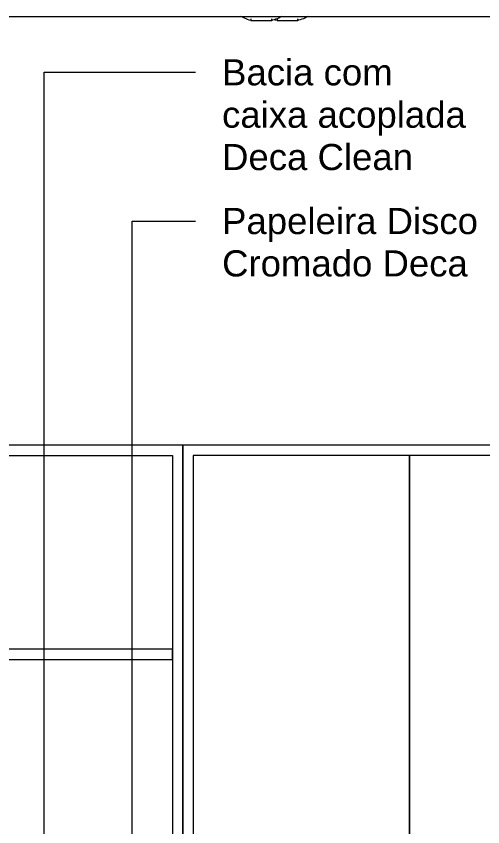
# Model space of a CAD drawing. Header units: millimetres. Extents: x 1525 to 16923, y -16874 to 3225.
# Drawn here: x 8765 to 9657, y 1650 to 3201 of the extents above; entities that cross this region are included whole.
import ezdxf

# ---------------------------------------------------------------- set-up
doc = ezdxf.new("R2010")
doc.units = ezdxf.units.MM
for name, color, linetype, lineweight in [('A-CLNG', 13, 'Continuous', 9), ('E-LITE-EQPM', 33, 'Continuous', 9), ('G-ANNO-TEXT', 231, 'Continuous', 9), ('I-FURN', 30, 'Continuous', 9)]:
    doc.layers.add(name, color=color, linetype=linetype, lineweight=lineweight)
doc.styles.add('Arial_1', font='arial.ttf', dxfattribs={"height": 50})

# ---------------------------------------------------------------- blocks, each defined once
blk = doc.blocks.new('ARMÁRIO BANHEIRO - ARMÁRIO BANHEIRO-4333011-ELEVAÇÃO 3 BANHEIRO SUÍTE')
at = {"layer": 'I-FURN', "color": 8}
for p, q in [((-14629.650772, 2380), (-15379.650772, 2380)), ((-15379.650772, 2380), (-15379.650772, 1580)), ((-14629.650772, 1580), (-14629.650772, 2380)), ((-13329.650772, 2380), (-14629.650772, 2380)), ((-14629.650772, 2380), (-14629.650772, 1580)), ((-15359.650772, 1600), (-15359.650772, 2360)), ((-15359.650772, 2360), (-14649.650772, 2360)), ((-14994.650772, 2360), (-15014.650772, 2360)), ((-15014.650772, 2360), (-15014.650772, 1990)), ((-14994.650772, 1990), (-14994.650772, 2360)), ((-14649.650772, 2360), (-14649.650772, 1600)), ((-14196.650772, 2360), (-14609.650772, 2360)), ((-14609.650772, 2360), (-14609.650772, 1600)), ((-14196.650772, 1600), (-14196.650772, 2360)), ((-14196.150772, 2360), (-14196.650772, 2360)), ((-14196.650772, 2360), (-14196.150772, 2360)), ((-13763.150772, 2360), (-14196.150772, 2360)), ((-14196.150772, 2360), (-14196.150772, 1600)), ((-13763.150772, 1600), (-13763.150772, 2360)), ((-13762.650772, 2360), (-13763.150772, 2360)), ((-13763.150772, 2360), (-13762.650772, 2360)), ((-13349.650772, 2360), (-13762.650772, 2360)), ((-13762.650772, 2360), (-13762.650772, 1600)), ((-13349.650772, 1600), (-13349.650772, 2360)), ((-14649.650772, 1990), (-15359.650772, 1990)), ((-15359.650772, 1990), (-15359.650772, 1970)), ((-15014.650772, 1990), (-14994.650772, 1990)), ((-14649.650772, 1970), (-14649.650772, 1990)), ((-15359.650772, 1970), (-14649.650772, 1970)), ((-14994.650772, 1970), (-15014.650772, 1970)), ((-15014.650772, 1970), (-15014.650772, 1600)), ((-14994.650772, 1600), (-14994.650772, 1970)), ((-14649.650772, 1600), (-15359.650772, 1600)), ((-15014.650772, 1600), (-14994.650772, 1600)), ((-14609.650772, 1600), (-14196.650772, 1600)), ((-14196.650772, 1600), (-14196.150772, 1600)), ((-14196.150772, 1600), (-14196.650772, 1600)), ((-14196.150772, 1600), (-13763.150772, 1600)), ((-13763.150772, 1600), (-13762.650772, 1600)), ((-13762.650772, 1600), (-13763.150772, 1600)), ((-13762.650772, 1600), (-13349.650772, 1600)), ((-15379.650772, 1580), (-15279.650772, 1580)), ((-15279.650772, 1580), (-14629.650772, 1580)), ((-14629.650772, 1580), (-13979.650772, 1580)), ((-13979.650772, 1580), (-13729.650772, 1580))]:
    blk.add_line(p, q, dxfattribs=at)
at = {"layer": 'I-FURN', "color": 254}
blk.add_line((-13729.650772, 1580), (-13334.650772, 1580), dxfattribs=at)
blk = doc.blocks.new('Lâmpada Redonda Embutida - Iluminação-V3-ELEVAÇÃO 3 BANHEIRO SUÍTE')
at = {"layer": 'E-LITE-EQPM'}
for p, q in [((-14449.7, 3195.4), (-14449.7, 3192.4)), ((-14409.7, 3192.4), (-14409.7, 3195.4)), ((-14449.7, 3192.4), (-14429.7, 3192.4)), ((-14449.7, 3192.4), (-14429.7, 3192.4)), ((-14429.7, 3192.4), (-14409.7, 3192.4)), ((-14429.7, 3192.4), (-14409.7, 3192.4))]:
    blk.add_line(p, q, dxfattribs=at)
at = {"layer": 'E-LITE-EQPM', "flags": 128}
for points in [[(-14390.7, 3200), (-14393.5, 3198.5), (-14396.4, 3197.1), (-14399.3, 3195.8), (-14402.3, 3194.7), (-14405.3, 3193.6), (-14408.4, 3192.7), (-14409.7, 3192.4)], [(-14449.7, 3192.4), (-14452.7, 3193.2), (-14454.6, 3193.8)]]:
    blk.add_lwpolyline(points, dxfattribs=at)
blk = doc.blocks.new('Lâmpada Redonda Embutida - Iluminação-4448281-ELEVAÇÃO 3 BANHEIRO SUÍTE')
at = {"layer": 'E-LITE-EQPM'}
for p, q in [((-15918.1, 3200), (-15879.7, 3200)), ((-15909.7, 3200.6), (-15909.7, 3200)), ((-15899.7, 3195.4), (-15899.7, 3192.4)), ((-15879.7, 3200), (-15841.2, 3200)), ((-15859.7, 3192.4), (-15859.7, 3195.4)), ((-15849.7, 3200), (-15849.7, 3200.6)), ((-15899.7, 3192.4), (-15879.7, 3192.4)), ((-15899.7, 3192.4), (-15879.7, 3192.4)), ((-15879.7, 3192.4), (-15859.7, 3192.4)), ((-15879.7, 3192.4), (-15859.7, 3192.4))]:
    blk.add_line(p, q, dxfattribs=at)
at = {"layer": 'E-LITE-EQPM', "flags": 128}
for points in [[(-15899.7, 3192.4), (-15902.7, 3193.2), (-15905.8, 3194.2), (-15908.8, 3195.3), (-15911.7, 3196.6), (-15914.6, 3197.9), (-15917.5, 3199.4), (-15918.7, 3200)], [(-15840.7, 3200), (-15843.5, 3198.5), (-15846.4, 3197.1), (-15849.3, 3195.8), (-15852.3, 3194.7), (-15855.3, 3193.6), (-15858.4, 3192.7), (-15859.7, 3192.4)]]:
    blk.add_lwpolyline(points, dxfattribs=at)

msp = doc.modelspace()

# ---------------------------------------------------------------- linework, layer by layer
at = {"layer": 'A-CLNG'}
for p, q in [((8571.581, 3200), (9195.267, 3200)), ((9271.581, 3200), (9895.267, 3200))]:
    msp.add_line(p, q, dxfattribs=at)
at = {"layer": 'G-ANNO-TEXT', "color": 7}
for p, q in [((8818.533, 3093.274), (9107.6, 3093.274)), ((8818.533, 1001.95), (8818.533, 3093.274)), ((8986.463, 2808.822), (9107.6, 2808.822)), ((8986.463, 735.193), (8986.463, 2808.822))]:
    msp.add_line(p, q, dxfattribs=at)

# ---------------------------------------------------------------- block references
at = {"layer": 'E-LITE-EQPM'}
for name, p in [('Lâmpada Redonda Embutida - Iluminação-4448281-ELEVAÇÃO 3 BANHEIRO SUÍTE', (25113.075, 0)), ('Lâmpada Redonda Embutida - Iluminação-V3-ELEVAÇÃO 3 BANHEIRO SUÍTE', (23713.075, 0))]:
    msp.add_blockref(name, p, dxfattribs=at)
at = {"layer": 'I-FURN', "color": 8}
msp.add_blockref('ARMÁRIO BANHEIRO - ARMÁRIO BANHEIRO-4333011-ELEVAÇÃO 3 BANHEIRO SUÍTE', (23713.075, 0), dxfattribs=at)

# ---------------------------------------------------------------- texts
at = {"layer": 'G-ANNO-TEXT', "color": 7, "char_height": 50, "attachment_point": 1, "style": 'Arial_1'}
for s, insert, width in [('Bacia com ', (9158.4, 3118.274), 430.90703), ('caixa acoplada ', (9158.4, 3037.246), 605.27406), ('Deca Clean', (9158.4, 2956.217), 452.95344), ('Papeleira Disco ', (9158.4, 2833.822), 611.28672), ('Cromado Deca', (9158.4, 2752.794), 581.22344)]:
    msp.add_mtext(s, dxfattribs=dict(at, insert=insert, width=width))

doc.saveas('drawing.dxf')
